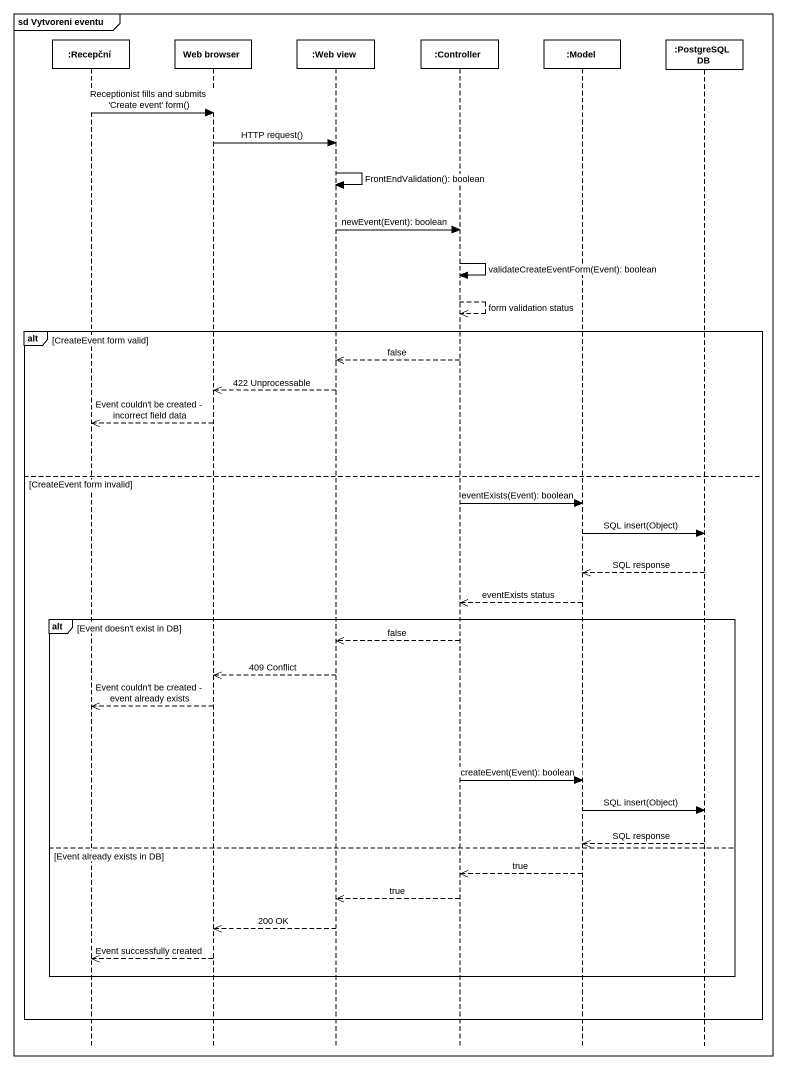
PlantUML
@startuml
mainframe sd Vytvoreni eventu
hide footbox
participant ":Recepční" as Recepční
participant "Web browser" as Web_browser
participant ":Web view" as Web_view
participant ":Controller" as Controller
participant ":Model" as Model
participant ":PostgreSQL DB" as PostgreSQL_DB

Recepční -> Web_browser : Receptionist fills and submits 'Create event' form()
Web_browser -> Web_view : HTTP request()
Web_view -> Web_view : FrontEndValidation(): boolean
Web_view -> Controller : newEvent(Event): boolean
Controller -> Controller : validateCreateEventForm(Event): boolean
Controller -->> Controller : form validation status
alt CreateEvent form valid
  Controller -->> Web_view : false
  Web_view -->> Web_browser : 422 Unprocessable
  Web_browser -->> Recepční : Event couldn't be created - incorrect field data
else CreateEvent form invalid
  Controller -> Model : eventExists(Event): boolean
  Model -> PostgreSQL_DB : SQL insert(Object)
  PostgreSQL_DB -->> Model : SQL response
  Model -->> Controller : eventExists status
  alt Event doesn't exist in DB
    Controller -->> Web_view : false
    Web_view -->> Web_browser : 409 Conflict
    Web_browser -->> Recepční : Event couldn't be created - event already exists
    Controller -> Model : createEvent(Event): boolean
    Model -> PostgreSQL_DB : SQL insert(Object)
    PostgreSQL_DB -->> Model : SQL response
  else Event already exists in DB
    Model -->> Controller : true
    Controller -->> Web_view : true
    Web_view -->> Web_browser : 200 OK
    Web_browser -->> Recepční : Event successfully created
  end
end
@enduml
